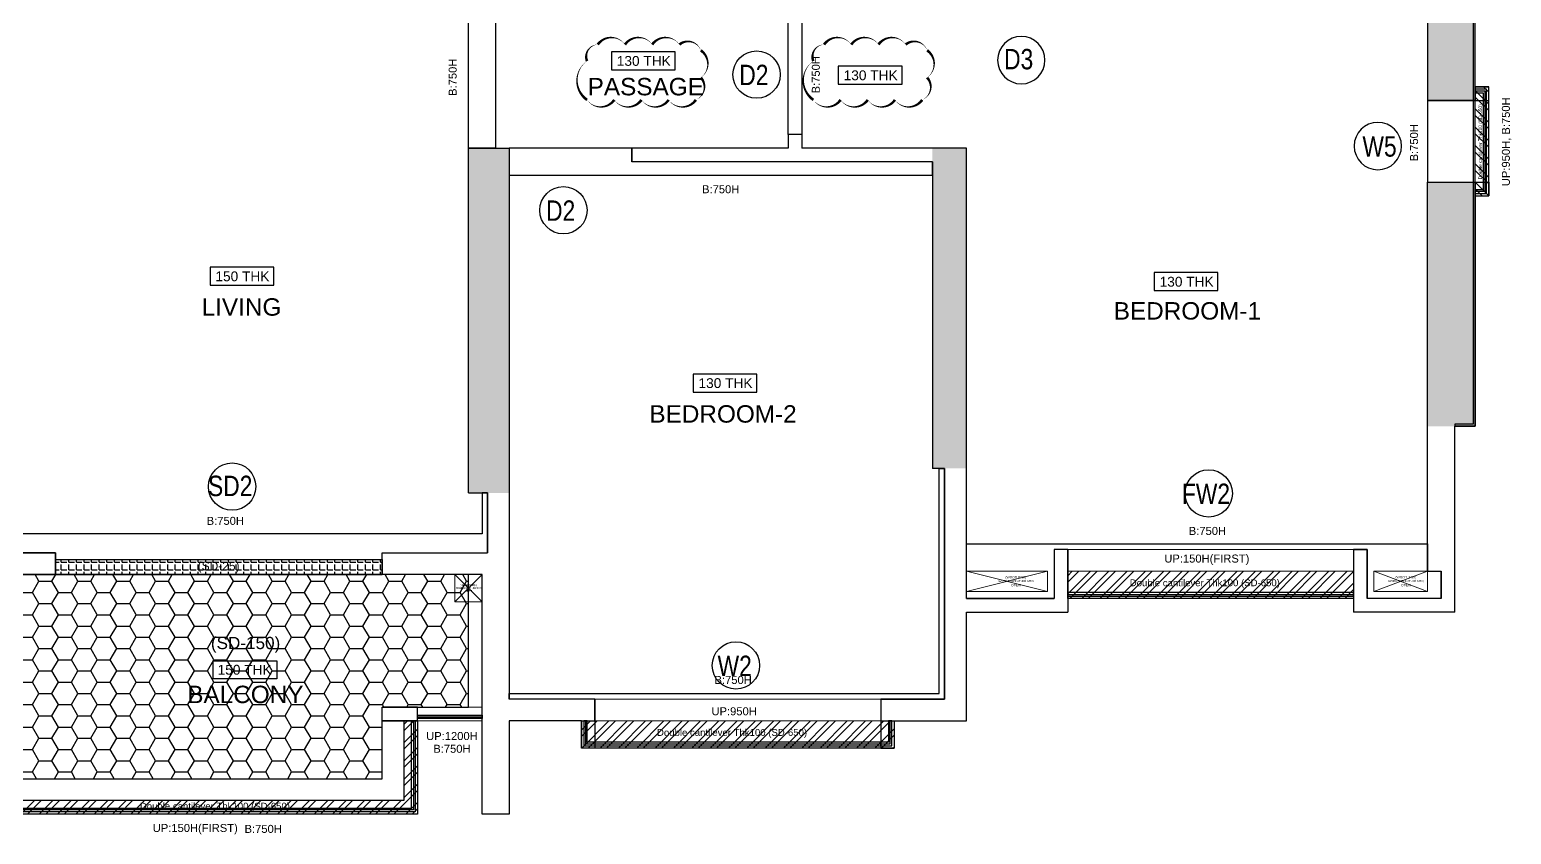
# Model space of a CAD drawing. Header units: millimetres. Extents: x 1124992 to 1258557, y -5767803 to -5695799.
# Drawn here: x 1236621 to 1247512, y -5767803 to -5761888 of the extents above; entities that cross this region are included whole.
import ezdxf
from ezdxf.enums import TextEntityAlignment as Align

# ---------------------------------------------------------------- set-up
doc = ezdxf.new("R2010")
doc.units = ezdxf.units.MM
doc.header["$LTSCALE"] = 1000
doc.header["$MEASUREMENT"] = 0
for name, pattern in [('AUDIT_D_120904163729-0', [0]), ('CONTINOUS', [0]), ('DASHED', [19.05, 12.7, -6.35]), ('HIDDEN', [0.375, 0.25, -0.125]), ('HIDDENX2', [19.05, 12.7, -6.35])]:
    doc.linetypes.add(name, pattern=pattern)
doc.layers.get('0').update_dxf_attribs({"linetype": 'AUDIT_D_120904163729-0'})
for name, color, linetype in [('2-CHANGE 191024-khan', 4, 'Continuous'), ('202_WALL', 7, 'Continuous'), ('203_BEAM', 6, 'DASHED'), ('204_역BEAM', 4, 'Continuous'), ('205_BALCONY', 4, 'Continuous'), ('206_OPEN', 5, 'Continuous'), ('210-DRIP MOULD', 5, 'HIDDEN'), ('210-GROOVE(ELEVATION)', 40, 'HIDDEN'), ('210_ROOM NAME', 2, 'Continuous'), ('210_SLAB THK', 2, 'Continuous'), ('216_SLAB DN -150', 81, 'CONTINOUS'), ('216_SLAB DN -25', 150, 'Continuous'), ('216_SLAB DN -650', 211, 'Continuous'), ('216_SLAB SLOPE', 40, 'Continuous'), ('221_BEAM문자', 6, 'Continuous'), ('223_발코니문자', 4, 'Continuous'), ('260_Window door symbol', 125, 'Continuous'), ('T8(T9 IS SIMILAR) - DIMENSION & TEXTING$0$a-window-no', 125, 'Continuous')]:
    doc.layers.add(name, color=color, linetype=linetype)
doc.layers.add('T8_REFUGE COLUMNS$0$COL-HATCH', color=7, linetype='Continuous', lineweight=25, true_color=0xa3a3a3)
doc.styles.add('arial', font='sanss___.ttf')
doc.styles.add('T8(T9 IS SIMILAR) - DIMENSION & TEXTING$0$LODHA STANDERD', font='sanss___.ttf')
pattern_1 = [(45, (1205400.26, -5568784.8), (-67.35192, 67.35192), []), (45, (1205400.26, -5568737.17), (-67.35192, 67.35192), [])]

# ---------------------------------------------------------------- blocks, each defined once
blk = doc.blocks.new('T8(T9 IS SIMILAR) - DIMENSION & TEXTING$0$WINDOW TAG')
at = {"layer": 'T8(T9 IS SIMILAR) - DIMENSION & TEXTING$0$a-window-no'}
blk.add_circle((0, 0), 174, dxfattribs=at)
at = {"layer": 'T8(T9 IS SIMILAR) - DIMENSION & TEXTING$0$a-window-no', "style": 'T8(T9 IS SIMILAR) - DIMENSION & TEXTING$0$LODHA STANDERD'}
blk.add_attdef('WINDOW', text='', height=150, dxfattribs=at).set_placement((11, 3), align=Align.MIDDLE_CENTER)

msp = doc.modelspace()

# ---------------------------------------------------------------- hatches: boundary and pattern name
at = {"layer": '216_SLAB DN -150'}
h = msp.add_hatch(dxfattribs=at)
h.set_pattern_fill('HONEY', color=95, scale=30)
h.set_pattern_definition([(0, (1205400.26, -5799680.1), (142.875, 82.48892), [95.25, -190.5]), (120, (1205400.26, -5799680.1), (-142.875, 82.48892), [95.25, -190.5]), (60, (1205400.26, -5799680.1), (3e-07, 164.97784), [-190.5, 95.25])])
h.paths.add_polyline_path([(1236441.726, -5767394.027), (1239211.726, -5767394.027), (1239211.726, -5766869.027), (1239846.726, -5766869.027), (1239846.726, -5765894.027), (1236441.726, -5765894.027)])
at = {"layer": '216_SLAB DN -25', "linetype": 'ByBlock'}
h = msp.add_hatch(dxfattribs=at)
h.set_pattern_fill('ANGLE', color=256, scale=8)
h.set_pattern_definition([(0, (1208690.26, -5775414.915), (0, 55.88), [40.64, -15.24]), (90, (1208690.26, -5775414.915), (-55.88, 3e-15), [40.64, -15.24])])
h.paths.add_polyline_path([(1236811.726, -5765784.027), (1239211.726, -5765784.027), (1239211.726, -5765894.027), (1236811.726, -5765894.027)])
at = {"layer": '216_SLAB DN -650', "linetype": 'Continuous', "lineweight": 0}
h = msp.add_hatch(dxfattribs=at)
h.set_pattern_fill('STEEL', color=227, scale=30, angle=90)
h.set_pattern_definition([(135, (1261627.61, -5561460.37), (-67.35192, -67.35192), []), (135, (1261579.99, -5561460.37), (-67.35192, -67.35192), [])])
h.paths.add_polyline_path([(1247346.726, -5762309.028), (1247346.726, -5763109.031), (1247246.726, -5763109.031), (1247246.726, -5762309.028)])
h = msp.add_hatch(dxfattribs=at)
h.set_pattern_fill('STEEL', color=227, scale=30)
h.set_pattern_definition([(45, (1202025.26, -5569884.8), (-67.35192, 67.35192), []), (45, (1202025.26, -5569837.17), (-67.35192, 67.35192), [])])
h.paths.add_polyline_path([(1246351.726, -5766069.027), (1244251.726, -5766069.027), (1244251.726, -5765869.027), (1246351.726, -5765869.027)])
h = msp.add_hatch(dxfattribs=at)
h.set_pattern_fill('STEEL', color=227, scale=30)
h.set_pattern_definition(pattern_1)
h.paths.add_polyline_path([(1233361.726, -5766969.027), (1233261.726, -5766969.027), (1233261.726, -5767654.027), (1239471.726, -5767654.027), (1239471.726, -5766969.027), (1239371.726, -5766969.027), (1239371.726, -5767554.027), (1233361.726, -5767554.027)])
h = msp.add_hatch(dxfattribs=at)
h.set_pattern_fill('STEEL', color=227, scale=30)
h.set_pattern_definition(pattern_1)
h.paths.add_polyline_path([(1242976.726, -5767169.027), (1240676.726, -5767169.027), (1240676.726, -5766969.027), (1242976.726, -5766969.027)])
at = {"layer": 'T8_REFUGE COLUMNS$0$COL-HATCH', "linetype": 'ByBlock'}
h = msp.add_hatch(color=256, dxfattribs=at)
h.dxf.hatch_style = 1
h.paths.add_polyline_path([(1246896.726, -5762409.028), (1247246.726, -5762409.028), (1247246.726, -5761559.027), (1246896.726, -5761559.027)])
h = msp.add_hatch(color=256, dxfattribs=at)
h.dxf.hatch_style = 1
h.paths.add_polyline_path([(1240146.726, -5765294.027), (1239846.726, -5765294.027), (1239846.726, -5762759.027), (1240146.726, -5762759.027)])
h = msp.add_hatch(color=256, dxfattribs=at)
h.dxf.hatch_style = 1
h.paths.add_polyline_path([(1243256.726, -5765114.027), (1243506.726, -5765114.027), (1243506.726, -5762759.027), (1243256.726, -5762759.027)])
h = msp.add_hatch(color=256, dxfattribs=at)
h.dxf.hatch_style = 1
h.paths.add_polyline_path([(1247246.726, -5764804.023), (1246896.726, -5764804.023), (1246896.726, -5763009.027), (1247246.726, -5763009.027)])

# ---------------------------------------------------------------- linework, layer by layer
at = {"linetype": 'ByBlock'}
msp.add_line((1247096.726, -5764804.031), (1247246.726, -5764804.031), dxfattribs=at)
at = {"layer": '2-CHANGE 191024-khan', "linetype": 'ByBlock'}
for points in [[(1240718.491, -5762404.516, 0, 20, 0.52056705), (1240918.491, -5762404.516, 0, 20, 0.52056705), (1241118.491, -5762404.516, 0, 20, 0.52056705), (1241318.491, -5762404.516, 0, 20, 0.52056705), (1241518.491, -5762404.516, 0, 20, 0.52056705), (1241554.591, -5762240.616, 0, 20, 0.52056705), (1241554.591, -5762040.616, 0, 20, 0.52056705), (1241397.131, -5761998.077, 0, 20, 0.52056705), (1241197.131, -5761998.077, 0, 20, 0.52056705), (1240997.131, -5761998.077, 0, 20, 0.52056705), (1240797.131, -5761998.077, 0, 20, 0.52056705), (1240718.491, -5762119.438, 0, 20, 0.52056705)], [(1242381.748, -5762404.516, 0, 20, 0.52056705), (1242581.748, -5762404.516, 0, 20, 0.52056705), (1242781.748, -5762404.516, 0, 20, 0.52056705), (1242981.748, -5762404.516, 0, 20, 0.52056705), (1243181.748, -5762404.516, 0, 20, 0.52056705), (1243217.848, -5762240.616, 0, 20, 0.52056705), (1243217.848, -5762040.616, 0, 20, 0.52056705), (1243060.387, -5761998.077, 0, 20, 0.52056705), (1242860.387, -5761998.077, 0, 20, 0.52056705), (1242660.387, -5761998.077, 0, 20, 0.52056705), (1242460.387, -5761998.077, 0, 20, 0.52056705), (1242381.748, -5762119.438, 0, 20, 0.52056705)]]:
    msp.add_lwpolyline(points, format="xyseb", close=True, dxfattribs=at)
at = {"layer": '202_WALL', "linetype": 'ByBlock'}
for p, q in [((1247246.726, -5762309.028), (1247246.726, -5761559.027)), ((1246896.726, -5761759.027), (1246896.726, -5762409.028)), ((1247246.726, -5762309.028), (1247346.726, -5762309.028)), ((1247346.726, -5762409.028), (1247346.726, -5762309.028)), ((1246896.726, -5762409.028), (1247346.726, -5762409.028)), ((1242296.75, -5762659.027), (1242196.75, -5762659.027)), ((1242196.75, -5762659.027), (1242196.75, -5762759.027)), ((1242296.75, -5762659.027), (1242296.75, -5762759.027)), ((1239846.726, -5762759.027), (1240146.726, -5762759.027)), ((1239846.726, -5765294.027), (1239846.726, -5762759.027)), ((1239846.726, -5765294.027), (1239846.726, -5762759.027)), ((1240146.726, -5762759.027), (1240146.726, -5766809.027)), ((1242196.75, -5762759.027), (1241046.726, -5762759.027)), ((1241046.726, -5762759.027), (1241046.726, -5762859.027)), ((1243506.726, -5762759.027), (1242296.75, -5762759.027)), ((1243506.726, -5766069.027), (1243506.726, -5762759.027)), ((1243256.726, -5762859.027), (1241046.726, -5762859.027)), ((1243256.726, -5762859.027), (1243256.726, -5765114.027)), ((1246896.726, -5765869.027), (1246896.726, -5763009.031)), ((1246896.726, -5763009.031), (1247346.726, -5763009.031)), ((1247346.726, -5763009.031), (1247346.726, -5763109.031)), ((1247246.726, -5763109.031), (1247346.726, -5763109.031)), ((1247246.726, -5763109.031), (1247246.726, -5764804.031)), ((1247096.726, -5766169.027), (1247096.726, -5764804.031)), ((1247246.726, -5764804.031), (1247096.726, -5764804.031)), ((1243346.726, -5765114.027), (1243256.726, -5765114.027)), ((1243346.726, -5766809.027), (1243346.726, -5765114.027)), ((1239846.726, -5765294.027), (1239986.726, -5765294.027)), ((1239846.726, -5765294.027), (1239986.726, -5765294.027)), ((1239986.726, -5765294.027), (1239986.726, -5765734.027)), ((1244251.726, -5765709.027), (1244151.726, -5765709.027)), ((1244151.726, -5765709.027), (1244151.726, -5766069.027)), ((1244251.726, -5765709.027), (1244251.726, -5766169.027)), ((1246351.726, -5765709.027), (1246451.726, -5765709.027)), ((1246351.726, -5765709.027), (1246351.726, -5766169.027)), ((1246451.726, -5765709.027), (1246451.726, -5766069.027)), ((1239946.726, -5767654.027), (1239946.726, -5765894.027)), ((1246896.726, -5765869.027), (1246996.726, -5765869.027)), ((1246996.726, -5766069.027), (1246996.726, -5765869.027)), ((1243506.726, -5766069.027), (1244151.726, -5766069.027)), ((1243506.726, -5766969.027), (1243506.726, -5766169.027)), ((1243506.726, -5766169.027), (1244251.726, -5766169.027)), ((1247096.726, -5766169.027), (1246351.726, -5766169.027)), ((1246996.726, -5766069.027), (1246451.726, -5766069.027)), ((1240776.726, -5766809.027), (1240146.726, -5766809.027)), ((1240776.726, -5766809.027), (1240776.726, -5767169.027)), ((1242876.726, -5766809.027), (1242876.726, -5767169.027)), ((1242876.726, -5766809.027), (1243346.726, -5766809.027)), ((1239471.726, -5766869.027), (1239211.726, -5766869.027)), ((1239211.726, -5766969.027), (1239211.726, -5766869.027)), ((1239471.726, -5766969.027), (1239471.726, -5766869.027)), ((1239471.726, -5766969.027), (1239211.726, -5766969.027)), ((1240146.726, -5766969.027), (1240146.726, -5767654.027)), ((1240676.726, -5766969.027), (1240146.726, -5766969.027)), ((1240676.726, -5766969.027), (1240676.726, -5767169.027)), ((1242976.726, -5766969.027), (1242976.726, -5767169.027)), ((1242976.726, -5766969.027), (1243506.726, -5766969.027)), ((1240146.726, -5767654.027), (1239946.726, -5767654.027))]:
    msp.add_line(p, q, dxfattribs=at)
for points in [[(1236441.726, -5765894.027), (1236811.726, -5765894.027), (1236811.726, -5765734.027), (1235921.726, -5765734.027), (1235921.726, -5765894.027), (1236291.726, -5765894.027)], [(1239946.726, -5765894.027), (1239211.726, -5765894.027), (1239211.726, -5765734.027), (1239986.726, -5765734.027)], [(1240776.726, -5767169.027), (1240676.726, -5767169.027)], [(1242876.726, -5767169.027), (1242976.726, -5767169.027)]]:
    msp.add_lwpolyline(points, dxfattribs=at)
at = {"layer": '203_BEAM'}
for points in [[(1239846.726, -5761759.027), (1240046.726, -5761759.027), (1240046.726, -5762759.027), (1239846.726, -5762759.027)], [(1242296.75, -5762659.027), (1242196.75, -5762659.027), (1242196.75, -5761759.027), (1242296.75, -5761759.027)]]:
    msp.add_lwpolyline(points, close=True, dxfattribs=at)
for points in [[(1246896.726, -5762409.028), (1246896.726, -5763009.031), (1247246.726, -5763009.031), (1247246.726, -5763109.031), (1247346.726, -5763109.031), (1247346.726, -5762309.028), (1247246.726, -5762309.028), (1247246.726, -5762409.028), (1246896.726, -5762409.028)], [(1243256.726, -5762959.027), (1243256.726, -5762859.027), (1241046.726, -5762859.027), (1241046.726, -5762759.027), (1240146.726, -5762759.027), (1240146.726, -5762959.027), (1243256.726, -5762959.027)], [(1243306.726, -5765114.027), (1243346.726, -5765114.027), (1243346.726, -5766809.027), (1242876.726, -5766809.027), (1242876.726, -5766969.027), (1242976.726, -5766969.027), (1242976.726, -5767169.027), (1240676.726, -5767169.027), (1240676.726, -5766969.027), (1240776.726, -5766969.027), (1240776.726, -5766809.027), (1240146.726, -5766809.027), (1240146.726, -5766769.027), (1243306.726, -5766769.027), (1243306.726, -5765114.027)], [(1239986.726, -5765294.027), (1239946.726, -5765294.027), (1239946.726, -5765594.027), (1232786.726, -5765594.027), (1232786.726, -5765294.027), (1232746.726, -5765294.027), (1232746.726, -5765734.027), (1233521.726, -5765734.027), (1233521.726, -5765894.027), (1235921.726, -5765894.027), (1235921.726, -5765734.027), (1236811.726, -5765734.027), (1236811.726, -5765894.027), (1239211.726, -5765894.027), (1239211.726, -5765734.027), (1239986.726, -5765734.027), (1239986.726, -5765734.027), (1239986.726, -5765294.027)], [(1246896.726, -5765669.027), (1246896.726, -5765869.027), (1246996.726, -5765869.027), (1246996.726, -5766069.027), (1246451.726, -5766069.027), (1246451.726, -5765709.027), (1246351.726, -5765709.027), (1246351.726, -5766069.027), (1244251.726, -5766069.027), (1244251.726, -5765709.027), (1244151.726, -5765709.027), (1244151.726, -5766069.027), (1243506.726, -5766069.027), (1243506.726, -5765669.027), (1246896.726, -5765669.027)], [(1233261.726, -5766969.027), (1233521.726, -5766969.027), (1233521.726, -5767394.027), (1236291.726, -5767394.027), (1236291.726, -5767554.027), (1236441.726, -5767554.027), (1236441.726, -5767394.027), (1239211.726, -5767394.027), (1239211.726, -5766969.027), (1239471.726, -5766969.027), (1239471.726, -5767654.027), (1233261.726, -5767654.027), (1233261.726, -5766969.027)], [(1236441.726, -5767394.027), (1236441.726, -5767394.027), (1236441.726, -5767394.027), (1239211.726, -5767394.027), (1239211.726, -5766969.027), (1239371.726, -5766969.027), (1239371.726, -5767554.027), (1236441.726, -5767554.027), (1236441.726, -5767394.027)]]:
    msp.add_lwpolyline(points, dxfattribs=at)
at = {"layer": '204_역BEAM', "linetype": 'Continuous', "lineweight": 0}
msp.add_lwpolyline([(1233261.726, -5766969.027), (1233521.726, -5766969.027), (1233521.726, -5767394.027), (1236291.726, -5767394.027), (1236291.726, -5767554.027), (1236441.726, -5767554.027), (1236441.726, -5767394.027), (1239211.726, -5767394.027), (1239211.726, -5766969.027), (1239471.726, -5766969.027), (1239471.726, -5767654.027), (1233261.726, -5767654.027), (1233261.726, -5766969.027)], dxfattribs=at)
at = {"layer": '205_BALCONY', "linetype": 'HIDDENX2', "lineweight": 0}
for p, q in [((1247246.726, -5763109.031), (1247246.726, -5762309.028)), ((1246351.726, -5765869.027), (1244251.726, -5765869.027)), ((1242976.726, -5766969.027), (1240676.726, -5766969.027))]:
    msp.add_line(p, q, dxfattribs=at)
at = {"layer": '205_BALCONY', "linetype": 'Continuous', "lineweight": 0}
for points in [[(1246896.726, -5762409.028), (1247346.726, -5762409.028), (1247346.726, -5763009.031), (1246896.726, -5763009.031)], [(1244251.726, -5765709.027), (1246351.726, -5765709.027), (1246351.726, -5766069.027), (1244251.726, -5766069.027)], [(1240776.726, -5766809.027), (1242876.726, -5766809.027), (1242876.726, -5767169.027), (1240776.726, -5767169.027)], [(1239946.726, -5766969.027), (1239471.726, -5766969.027), (1239471.726, -5766869.027), (1239946.726, -5766869.027)], [(1239946.726, -5766969.027), (1239471.726, -5766969.027), (1239471.726, -5766869.027), (1239946.726, -5766869.027)]]:
    msp.add_lwpolyline(points, close=True, dxfattribs=at)
at = {"layer": '206_OPEN', "linetype": 'HIDDENX2', "lineweight": 0}
for points in [[(1239746.726, -5766094.027), (1239946.726, -5766094.027), (1239946.726, -5765894.027), (1239746.726, -5765894.027), (1239746.726, -5766094.027), (1239946.726, -5765894.027), (1239746.726, -5765894.027), (1239946.726, -5766094.027)], [(1239946.726, -5766094.027), (1239746.726, -5766094.027), (1239746.726, -5765894.027), (1239946.726, -5765894.027), (1239946.726, -5766094.027), (1239746.726, -5765894.027), (1239946.726, -5765894.027), (1239746.726, -5766094.027)], [(1244101.726, -5766019.027), (1243506.726, -5766019.027), (1243506.726, -5765869.027), (1244101.726, -5765869.027), (1244101.726, -5766019.027), (1243506.726, -5765869.027), (1244101.726, -5765869.027), (1243506.726, -5766019.027)], [(1246896.726, -5766019.027), (1246501.726, -5766019.027), (1246501.726, -5765869.027), (1246896.726, -5765869.027), (1246896.726, -5766019.027), (1246501.726, -5765869.027), (1246896.726, -5765869.027), (1246501.726, -5766019.027)]]:
    msp.add_lwpolyline(points, dxfattribs=at)
at = {"layer": '210-DRIP MOULD', "linetype": 'DASHED', "lineweight": -3}
for p, q in [((1244251.726, -5766039.027), (1246351.726, -5766039.027)), ((1239471.726, -5766939.027), (1239946.726, -5766939.027))]:
    msp.add_line(p, q, dxfattribs=at)
for points in [[(1247246.726, -5763066.031), (1247246.726, -5763092.031), (1247329.726, -5763092.031), (1247329.726, -5762326.028), (1247246.726, -5762326.028), (1247246.726, -5762352.028), (1247303.726, -5762352.028), (1247303.726, -5763066.031), (1247246.726, -5763066.031)], [(1247246.726, -5762339.028), (1247316.726, -5762339.028), (1247316.726, -5763079.031), (1247246.726, -5763079.031)], [(1247329.726, -5763009.031), (1247329.726, -5762409.028), (1247303.726, -5762409.028), (1247303.726, -5763009.031), (1247329.726, -5763009.031)], [(1247316.726, -5762409.028), (1247316.726, -5763009.031)], [(1239428.726, -5766969.027), (1239454.726, -5766969.027), (1239454.726, -5767637.027), (1233278.726, -5767637.027), (1233278.726, -5766969.027), (1233304.726, -5766969.027), (1233304.726, -5767611.027), (1239428.726, -5767611.027), (1239428.726, -5766969.027)], [(1239441.726, -5766969.027), (1239441.726, -5767624.027), (1233291.726, -5767624.027), (1233291.726, -5766969.027)], [(1242959.726, -5766969.027), (1242933.726, -5766969.027), (1242933.726, -5767126.027), (1240719.726, -5767126.027), (1240719.726, -5766969.027), (1240693.726, -5766969.027), (1240693.726, -5767152.027), (1242959.726, -5767152.027), (1242959.726, -5766969.027)], [(1240706.726, -5766969.027), (1240706.726, -5767139.027), (1242946.726, -5767139.027), (1242946.726, -5766969.027)], [(1240776.726, -5767152.027), (1242876.726, -5767152.027), (1242876.726, -5767126.027), (1240776.726, -5767126.027), (1240776.726, -5767152.027)], [(1240776.726, -5767139.027), (1242876.726, -5767139.027)]]:
    msp.add_lwpolyline(points, dxfattribs=at)
for points in [[(1244251.726, -5766052.027), (1246351.726, -5766052.027), (1246351.726, -5766026.027), (1244251.726, -5766026.027)], [(1239471.726, -5766926.027), (1239946.726, -5766926.027), (1239946.726, -5766952.027), (1239471.726, -5766952.027)]]:
    msp.add_lwpolyline(points, close=True, dxfattribs=at)
at = {"layer": '210-GROOVE(ELEVATION)', "linetype": 'HIDDENX2', "lineweight": -3, "flags": 128}
msp.add_lwpolyline([(1247246.726, -5764804.031), (1247246.726, -5761559.027), (1246246.653, -5761559.027), (1246246.653, -5761574.027), (1247231.726, -5761574.027), (1247231.726, -5764789.031), (1247096.726, -5764789.031), (1247096.726, -5764804.031), (1247246.726, -5764804.031)], dxfattribs=at)
at = {"layer": '210_SLAB THK', "color": 2}
for points in [[(1241366.132, -5762184.002), (1241366.132, -5762051.655), (1240897.445, -5762051.655), (1240897.445, -5762184.002)], [(1243033.554, -5762289.749), (1243033.554, -5762157.402), (1242564.867, -5762157.402), (1242564.867, -5762289.749)], [(1238415.969, -5763767.297), (1238415.969, -5763634.95), (1237947.282, -5763634.95), (1237947.282, -5763767.297)], [(1245355.892, -5763806.948), (1245355.892, -5763674.6), (1244887.205, -5763674.6), (1244887.205, -5763806.948)], [(1241966.873, -5764552.172), (1241966.873, -5764419.825), (1241498.186, -5764419.825), (1241498.186, -5764552.172)], [(1237970.866, -5766659.077), (1237970.866, -5766526.729), (1238439.553, -5766526.729), (1238439.553, -5766659.077)]]:
    msp.add_lwpolyline(points, close=True, dxfattribs=at)
at = {"layer": '216_SLAB DN -150'}
msp.add_lwpolyline([(1236441.726, -5767394.027), (1239211.726, -5767394.027), (1239211.726, -5766869.027), (1239846.726, -5766869.027), (1239846.726, -5765894.027), (1236441.726, -5765894.027), (1236441.726, -5767394.027)], dxfattribs=at)
at = {"layer": '216_SLAB DN -25', "linetype": 'ByBlock'}
msp.add_lwpolyline([(1236811.726, -5765784.027), (1239211.726, -5765784.027), (1239211.726, -5765894.027), (1236811.726, -5765894.027)], close=True, dxfattribs=at)
at = {"layer": '216_SLAB DN -650', "color": 201, "linetype": 'Continuous', "lineweight": 0}
for points in [[(1247346.726, -5762309.028), (1247346.726, -5763109.031), (1247246.726, -5763109.031), (1247246.726, -5762309.028)], [(1246351.726, -5766069.027), (1244251.726, -5766069.027), (1244251.726, -5765869.027), (1246351.726, -5765869.027)], [(1242976.726, -5767169.027), (1240676.726, -5767169.027), (1240676.726, -5766969.027), (1242976.726, -5766969.027)]]:
    msp.add_lwpolyline(points, close=True, dxfattribs=at)
msp.add_lwpolyline([(1233361.726, -5766969.027), (1233261.726, -5766969.027), (1233261.726, -5767654.027), (1239471.726, -5767654.027), (1239471.726, -5766969.027), (1239371.726, -5766969.027), (1239371.726, -5767554.027), (1233361.726, -5767554.027), (1233361.726, -5766969.027)], dxfattribs=at)

# ---------------------------------------------------------------- block references
at = {"layer": '260_Window door symbol'}
ref = msp.add_blockref('T8(T9 IS SIMILAR) - DIMENSION & TEXTING$0$WINDOW TAG', (1243910.285, -5762112.555), dxfattribs=dict(at, xscale=-1))
ref.add_attrib('WINDOW', 'D3', dxfattribs={"layer": 'T8(T9 IS SIMILAR) - DIMENSION & TEXTING$0$a-window-no', "height": 150, "style": 'T8(T9 IS SIMILAR) - DIMENSION & TEXTING$0$LODHA STANDERD', "width": 0.8}).set_placement((1243890.872, -5762105.032), align=Align.MIDDLE_CENTER)
ref = msp.add_blockref('T8(T9 IS SIMILAR) - DIMENSION & TEXTING$0$WINDOW TAG', (1241964.476, -5762218.684), dxfattribs=dict(at, rotation=180))
ref.add_attrib('WINDOW', 'D2', dxfattribs={"layer": 'T8(T9 IS SIMILAR) - DIMENSION & TEXTING$0$a-window-no', "height": 150, "style": 'T8(T9 IS SIMILAR) - DIMENSION & TEXTING$0$LODHA STANDERD', "width": 0.8}).set_placement((1241944.57, -5762221.474), align=Align.MIDDLE_CENTER)
ref = msp.add_blockref('T8(T9 IS SIMILAR) - DIMENSION & TEXTING$0$WINDOW TAG', (1240544.702, -5763215.863), dxfattribs=dict(at, rotation=180))
ref.add_attrib('WINDOW', 'D2', dxfattribs={"layer": 'T8(T9 IS SIMILAR) - DIMENSION & TEXTING$0$a-window-no', "height": 150, "style": 'T8(T9 IS SIMILAR) - DIMENSION & TEXTING$0$LODHA STANDERD', "width": 0.8}).set_placement((1240524.795, -5763218.654), align=Align.MIDDLE_CENTER)
ref = msp.add_blockref('T8(T9 IS SIMILAR) - DIMENSION & TEXTING$0$WINDOW TAG', (1238109.783, -5765247.102), dxfattribs=at)
ref.add_attrib('WINDOW', 'SD2', dxfattribs={"layer": 'T8(T9 IS SIMILAR) - DIMENSION & TEXTING$0$a-window-no', "height": 150, "style": 'T8(T9 IS SIMILAR) - DIMENSION & TEXTING$0$LODHA STANDERD', "width": 0.8}).set_placement((1238095.615, -5765242.048), align=Align.MIDDLE_CENTER)
ref = msp.add_blockref('T8(T9 IS SIMILAR) - DIMENSION & TEXTING$0$WINDOW TAG', (1245287.533, -5765297.372), dxfattribs=dict(at, rotation=180))
ref.add_attrib('WINDOW', 'FW2', dxfattribs={"layer": 'T8(T9 IS SIMILAR) - DIMENSION & TEXTING$0$a-window-no', "height": 150, "style": 'T8(T9 IS SIMILAR) - DIMENSION & TEXTING$0$LODHA STANDERD', "width": 0.8}).set_placement((1245267.462, -5765300.162), align=Align.MIDDLE_CENTER)
ref = msp.add_blockref('T8(T9 IS SIMILAR) - DIMENSION & TEXTING$0$WINDOW TAG', (1241812.616, -5766561.898), dxfattribs=dict(at, rotation=180))
ref.add_attrib('WINDOW', 'W2', dxfattribs={"layer": 'T8(T9 IS SIMILAR) - DIMENSION & TEXTING$0$a-window-no', "height": 150, "style": 'T8(T9 IS SIMILAR) - DIMENSION & TEXTING$0$LODHA STANDERD', "width": 0.8}).set_placement((1241803.739, -5766564.689), align=Align.MIDDLE_CENTER)
at = {"layer": 'T8(T9 IS SIMILAR) - DIMENSION & TEXTING$0$a-window-no'}
ref = msp.add_blockref('T8(T9 IS SIMILAR) - DIMENSION & TEXTING$0$WINDOW TAG', (1246530.602, -5762743.923), dxfattribs=dict(at, xscale=-1, rotation=180))
ref.add_attrib('WINDOW', 'W5', dxfattribs={"height": 150, "style": 'T8(T9 IS SIMILAR) - DIMENSION & TEXTING$0$LODHA STANDERD', "width": 0.8}).set_placement((1246543.266, -5762746.714), align=Align.MIDDLE_CENTER)

# ---------------------------------------------------------------- texts
at = {"layer": '206_OPEN', "linetype": 'Continuous', "lineweight": 0, "style": 'arial'}
for s, height, p in [('(WORK SCOPE AT JOB SITE)', 13.475, (1243739.706, -5765947.706)), ('(WOOD BOX)', 17.5, (1243793.655, -5765922.44)), ('(WORK SCOPE AT JOB SITE)', 13.475, (1246606.482, -5765947.706)), ('(WOOD BOX)', 17.5, (1246660.431, -5765922.44)), ('(WORK SCOPE AT JOB SITE)', 9.625, (1239754.417, -5765996.474)), ('(WORK SCOPE AT JOB SITE)', 9.625, (1239756.398, -5765996.474)), ('(WOOD BOX)', 12.5, (1239787.577, -5765978.427)), ('(WOOD BOX)', 12.5, (1239798.278, -5765978.427)), ('OPEN', 12.5, (1239821.727, -5766020.097)), ('OPEN', 12.5, (1239823.782, -5766020.097)), ('OPEN', 17.5, (1243834.744, -5765980.778)), ('OPEN', 17.5, (1246701.521, -5765980.778))]:
    msp.add_text(s, height=height, dxfattribs=at).set_placement(p)
at = {"layer": '210_ROOM NAME', "style": 'arial'}
for s, p in [('PASSAGE', (1240722.8, -5762371.279)), ('LIVING', (1237885.573, -5763990.797)), ('BEDROOM-1', (1244589.536, -5764019.34)), ('BEDROOM-2', (1241176.562, -5764776.877))]:
    msp.add_text(s, height=128, dxfattribs=at).set_placement(p)
at = {"layer": '210_ROOM NAME', "insert": (1238207.298, -5766775.484), "char_height": 128, "attachment_point": 5, "line_spacing_factor": 0.96736, "style": 'arial'}
msp.add_mtext('{\\C2;\\lBALCONY}', dxfattribs=at)
at = {"layer": '210_SLAB THK', "color": 2, "char_height": 72, "width": 531.9, "attachment_point": 8, "line_spacing_factor": 0.94556, "style": 'arial'}
for s, insert in [('130 THK', (1241135.455, -5762155.312)), ('130 THK', (1242802.877, -5762261.06)), ('150 THK', (1238185.292, -5763738.607)), ('130 THK', (1245125.215, -5763778.258)), ('130 THK', (1241736.196, -5764523.482)), ('150 THK', (1238201.543, -5766630.387))]:
    msp.add_mtext(s, dxfattribs=dict(at, insert=insert))
at = {"layer": '216_SLAB DN -650', "color": 201, "linetype": 'Continuous', "lineweight": 0, "insert": (1247303.237, -5762712.654), "char_height": 25.2, "attachment_point": 8, "rotation": 90, "line_spacing_factor": 0.96736, "style": 'arial'}
msp.add_mtext('{\\C6;Double cantilever Thk100 (SD-650)}', dxfattribs=at)
at = {"layer": '216_SLAB DN -650', "color": 201, "linetype": 'Continuous', "lineweight": 0, "char_height": 50.4, "attachment_point": 8, "line_spacing_factor": 0.96736, "style": 'arial'}
for insert in [(1245259.178, -5765994.611), (1241784.178, -5767094.611), (1237983.117, -5767636.191)]:
    msp.add_mtext('{\\C6;Double cantilever Thk100 (SD-650)}', dxfattribs=dict(at, insert=insert))
at = {"layer": '216_SLAB SLOPE', "attachment_point": 8, "line_spacing_factor": 0.96736, "style": 'arial'}
for s, insert, char_height in [('{\\C6;(SD-25)}', (1238010.536, -5765880.96), 63), ('{\\C6;(SD-150)}', (1238208.591, -5766468.614), 90)]:
    msp.add_mtext(s, dxfattribs=dict(at, insert=insert, char_height=char_height))
at = {"layer": '221_BEAM문자', "linetype": 'Continuous', "lineweight": 0, "style": 'arial'}
for p in [(1239730.608, -5762238.46), (1242399.834, -5762219.682), (1246796.412, -5762719.685)]:
    msp.add_text('B:750H', height=58.8, rotation=90, dxfattribs=at).set_placement(p, align=Align.MIDDLE)
for p in [(1241700.782, -5763061.416), (1238059.908, -5765498.742), (1245278.258, -5765572.975), (1241792.269, -5766668.314), (1239725.373, -5767174.054), (1238338.123, -5767763.13)]:
    msp.add_text('B:750H', height=58.8, dxfattribs=at).set_placement(p, align=Align.MIDDLE)
at = {"layer": '223_발코니문자', "linetype": 'Continuous', "lineweight": 0, "style": 'arial'}
msp.add_text('UP:950H, B:750H', height=58.8, rotation=90, dxfattribs=at).set_placement((1247476.864, -5762712.506), align=Align.MIDDLE)
for s, p in [('UP:150H(FIRST)', (1245273.938, -5765783.287)), ('UP:950H', (1241799.754, -5766898.602)), ('UP:1200H', (1239725.373, -5767080.361)), ('UP:150H(FIRST)', (1237838.808, -5767763.499))]:
    msp.add_text(s, height=58.8, dxfattribs=at).set_placement(p, align=Align.MIDDLE)

doc.saveas('drawing.dxf')
